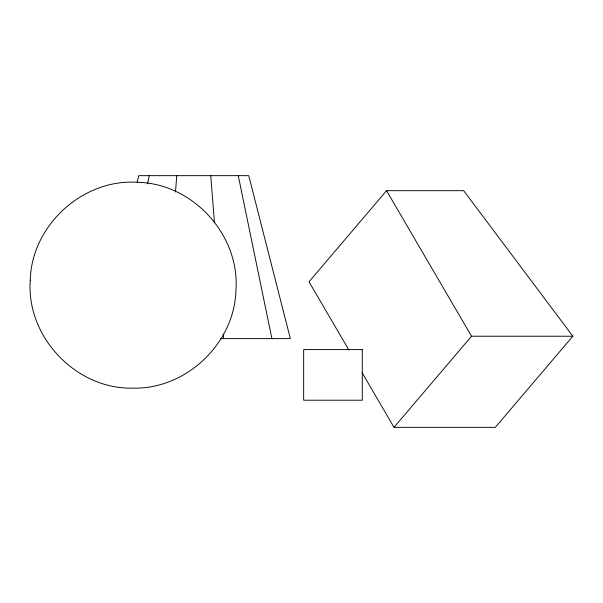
<?xml version="1.0" encoding="UTF-8"?>
<svg xmlns="http://www.w3.org/2000/svg" width="603" height="603" viewBox="0 0 603 603"><rect width="100%" height="100%" fill="white"/><g stroke="black" fill="none" stroke-linecap="round" stroke-linejoin="round"><path stroke-width="0.9" d="M175.488 191.958L176.777 175.661M147.599 183.809L149.28 175.661M137.167 182L138.78 175.661L248.753 175.661L290.337 338.615L220.811 338.615M362.207 372.858L394.015 427.339L495.327 427.339L572.85 336.225L463.684 190.676L386.553 190.676L309.03 281.782L348.911 350.087M394.015 427.339L471.538 336.225L572.85 336.225M386.553 190.676L471.538 336.225M238.253 175.661L271.893 338.615M210.756 175.661L214.472 222.741M223.253 334.092L223.607 338.615M30.271 280.124C25.944 336.858 76.234 389.674 133.105 388.136C186.282 389.365 234.567 343.409 235.939 290.231C240.024 235.343 193.171 183.659 138.155 182.347C83.274 178.269 31.59 225.107 30.271 280.124M362.282 349.589L303.663 349.589L303.663 400.211L362.282 400.211L362.282 349.589"/></g></svg>
